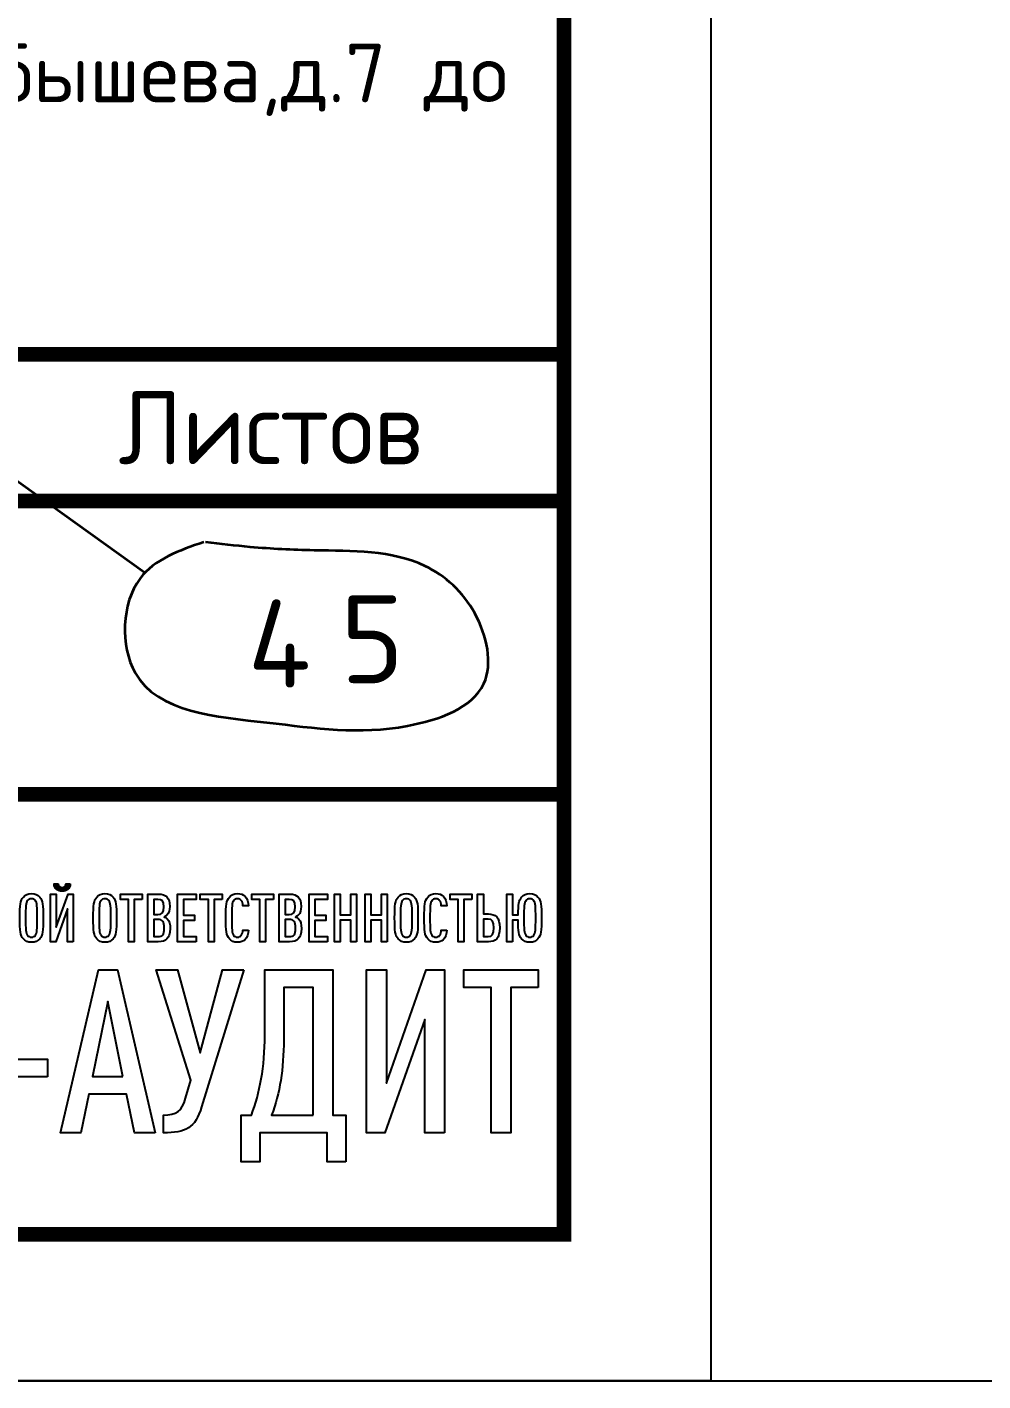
# Model space of a CAD drawing. Header units: metres. Extents: x -18 to 14983, y 1157 to 3877.
# Drawn here: x 13110.18 to 13142.75, y 2830.99 to 2877.15 of the extents above; entities that cross this region are included whole.
import ezdxf
from ezdxf.enums import TextEntityAlignment as Align

# ---------------------------------------------------------------- set-up
doc = ezdxf.new("R2010")
doc.units = ezdxf.units.M
doc.layers.add('Размерный', color=4, linetype='Continuous', lineweight=30)
doc.layers.add('Размеры на чертеже', color=250, linetype='Continuous', lineweight=25)
doc.styles.add('-ISOCPEUR-', font='isocpeur.ttf')
doc.styles.add('GOST', font='GOST_Common.ttf')

# ---------------------------------------------------------------- blocks, each defined once
blk = doc.blocks.new('Лого')
at = {"true_color": 0x2e365c}
h = blk.add_hatch(color=159, dxfattribs=at)
h.dxf.hatch_style = 1
edge = h.paths.add_edge_path()
edge.add_spline(control_points=[(6.497, 2.379), (6.499, 2.339), (6.524, 2.324), (6.558, 2.324), (6.558, 2.324), (6.592, 2.324), (6.617, 2.339), (6.62, 2.379)], knot_values=[0.57143, 0.57143, 0.57143, 0.57143, 0.714286, 0.714286, 0.714286, 0.714386, 1, 1, 1, 1], degree=3, periodic=0)
edge.add_spline(control_points=[(6.62, 2.379), (6.62, 2.379), (6.588, 2.379), (6.588, 2.379), (6.588, 2.379), (6.588, 2.379), (6.588, 2.379), (6.588, 2.379)], knot_values=[0.000001, 0.000001, 0.000001, 0.000001, 0.07143, 0.07143, 0.07143, 0.07153, 0.142859, 0.142859, 0.142859, 0.142859], degree=3, periodic=0)
edge.add_spline(control_points=[(6.588, 2.379), (6.586, 2.36), (6.575, 2.352), (6.558, 2.352), (6.558, 2.352), (6.558, 2.352), (6.558, 2.352), (6.558, 2.352)], knot_values=[0.142859, 0.142859, 0.142859, 0.142859, 0.214287, 0.214287, 0.214287, 0.214387, 0.285716, 0.285716, 0.285716, 0.285716], degree=3, periodic=0)
edge.add_spline(control_points=[(6.558, 2.352), (6.542, 2.352), (6.53, 2.36), (6.528, 2.379)], knot_values=[0.285716, 0.285716, 0.285716, 0.285716, 0.428571, 0.428571, 0.428571, 0.428571], degree=3, periodic=0)
edge.add_spline(control_points=[(6.528, 2.379), (6.528, 2.379), (6.497, 2.379), (6.497, 2.379), (6.497, 2.379), (6.497, 2.379), (6.497, 2.379), (6.497, 2.379)], knot_values=[0.428573, 0.428573, 0.428573, 0.428573, 0.500001, 0.500001, 0.500001, 0.500101, 0.57143, 0.57143, 0.57143, 0.57143], degree=3, periodic=0)
at = {"color": 159}
for points, knots in [([(6.62, 2.379), (6.62, 2.379), (6.588, 2.379), (6.588, 2.379), (6.588, 2.379), (6.586, 2.36), (6.575, 2.352), (6.558, 2.352), (6.558, 2.352), (6.542, 2.352), (6.53, 2.36), (6.528, 2.379), (6.528, 2.379), (6.528, 2.379), (6.497, 2.379), (6.497, 2.379), (6.497, 2.379), (6.499, 2.339), (6.524, 2.324), (6.558, 2.324), (6.558, 2.324), (6.592, 2.324), (6.617, 2.339), (6.62, 2.379)], [0, 0, 0, 0, 0.142857, 0.142857, 0.142857, 0.142857, 0.285714, 0.285714, 0.285714, 0.285714, 0.428571, 0.428571, 0.428571, 0.428571, 0.571429, 0.571429, 0.571429, 0.571429, 0.714286, 0.714286, 0.714286, 0.714286, 1, 1, 1, 1]), ([(6.414, 2.121), (6.414, 2.221), (6.411, 2.253), (6.388, 2.279), (6.388, 2.279), (6.373, 2.295), (6.354, 2.306), (6.326, 2.306), (6.326, 2.306), (6.297, 2.306), (6.278, 2.295), (6.264, 2.279), (6.264, 2.279), (6.24, 2.253), (6.237, 2.221), (6.237, 2.121), (6.237, 2.121), (6.237, 2.021), (6.24, 1.988), (6.264, 1.962), (6.264, 1.962), (6.278, 1.946), (6.297, 1.936), (6.326, 1.936), (6.326, 1.936), (6.354, 1.936), (6.373, 1.946), (6.388, 1.962), (6.388, 1.962), (6.411, 1.988), (6.414, 2.021), (6.414, 2.121)], [0, 0, 0, 0, 0.111111, 0.111111, 0.111111, 0.111111, 0.222222, 0.222222, 0.222222, 0.222222, 0.333333, 0.333333, 0.333333, 0.333333, 0.444444, 0.444444, 0.444444, 0.444444, 0.555556, 0.555556, 0.555556, 0.555556, 0.666667, 0.666667, 0.666667, 0.666667, 0.777778, 0.777778, 0.777778, 0.777778, 1, 1, 1, 1]), ([(6.37, 2.121), (6.37, 2.035), (6.368, 2.006), (6.355, 1.989), (6.355, 1.989), (6.349, 1.981), (6.34, 1.975), (6.326, 1.975), (6.326, 1.975), (6.311, 1.975), (6.302, 1.981), (6.296, 1.989), (6.296, 1.989), (6.283, 2.006), (6.281, 2.035), (6.281, 2.121), (6.281, 2.121), (6.281, 2.207), (6.283, 2.235), (6.296, 2.253), (6.296, 2.253), (6.302, 2.261), (6.311, 2.266), (6.326, 2.266), (6.326, 2.266), (6.34, 2.266), (6.349, 2.261), (6.355, 2.253), (6.355, 2.253), (6.368, 2.235), (6.37, 2.207), (6.37, 2.121)], [0, 0, 0, 0, 0.111111, 0.111111, 0.111111, 0.111111, 0.222222, 0.222222, 0.222222, 0.222222, 0.333333, 0.333333, 0.333333, 0.333333, 0.444444, 0.444444, 0.444444, 0.444444, 0.555556, 0.555556, 0.555556, 0.555556, 0.666667, 0.666667, 0.666667, 0.666667, 0.777778, 0.777778, 0.777778, 0.777778, 1, 1, 1, 1]), ([(6.643, 1.94), (6.643, 1.94), (6.643, 2.302), (6.643, 2.302), (6.643, 2.302), (6.643, 2.302), (6.603, 2.302), (6.603, 2.302), (6.603, 2.302), (6.603, 2.302), (6.514, 2.05), (6.514, 2.05), (6.514, 2.05), (6.514, 2.05), (6.514, 2.302), (6.514, 2.302), (6.514, 2.302), (6.514, 2.302), (6.47, 2.302), (6.47, 2.302), (6.47, 2.302), (6.47, 2.302), (6.47, 1.94), (6.47, 1.94), (6.47, 1.94), (6.47, 1.94), (6.511, 1.94), (6.511, 1.94), (6.511, 1.94), (6.511, 1.94), (6.599, 2.191), (6.599, 2.191), (6.599, 2.191), (6.599, 2.191), (6.599, 1.94), (6.599, 1.94), (6.599, 1.94), (6.599, 1.94), (6.643, 1.94), (6.643, 1.94)], [0, 0, 0, 0, 0.090909, 0.090909, 0.090909, 0.090909, 0.181818, 0.181818, 0.181818, 0.181818, 0.272727, 0.272727, 0.272727, 0.272727, 0.363636, 0.363636, 0.363636, 0.363636, 0.454545, 0.454545, 0.454545, 0.454545, 0.545455, 0.545455, 0.545455, 0.545455, 0.636364, 0.636364, 0.636364, 0.636364, 0.727273, 0.727273, 0.727273, 0.727273, 0.818182, 0.818182, 0.818182, 0.818182, 1, 1, 1, 1]), ([(6.971, 2.121), (6.971, 2.221), (6.968, 2.253), (6.945, 2.279), (6.945, 2.279), (6.931, 2.295), (6.911, 2.306), (6.883, 2.306), (6.883, 2.306), (6.854, 2.306), (6.835, 2.295), (6.821, 2.279), (6.821, 2.279), (6.798, 2.253), (6.794, 2.221), (6.794, 2.121), (6.794, 2.121), (6.794, 2.021), (6.798, 1.988), (6.821, 1.962), (6.821, 1.962), (6.835, 1.946), (6.854, 1.936), (6.883, 1.936), (6.883, 1.936), (6.911, 1.936), (6.931, 1.946), (6.945, 1.962), (6.945, 1.962), (6.968, 1.988), (6.971, 2.021), (6.971, 2.121)], [0, 0, 0, 0, 0.111111, 0.111111, 0.111111, 0.111111, 0.222222, 0.222222, 0.222222, 0.222222, 0.333333, 0.333333, 0.333333, 0.333333, 0.444444, 0.444444, 0.444444, 0.444444, 0.555556, 0.555556, 0.555556, 0.555556, 0.666667, 0.666667, 0.666667, 0.666667, 0.777778, 0.777778, 0.777778, 0.777778, 1, 1, 1, 1]), ([(6.928, 2.121), (6.928, 2.035), (6.925, 2.006), (6.912, 1.989), (6.912, 1.989), (6.906, 1.981), (6.897, 1.975), (6.883, 1.975), (6.883, 1.975), (6.869, 1.975), (6.859, 1.981), (6.853, 1.989), (6.853, 1.989), (6.84, 2.006), (6.838, 2.035), (6.838, 2.121), (6.838, 2.121), (6.838, 2.207), (6.84, 2.235), (6.853, 2.253), (6.853, 2.253), (6.859, 2.261), (6.869, 2.266), (6.883, 2.266), (6.883, 2.266), (6.897, 2.266), (6.906, 2.261), (6.912, 2.253), (6.912, 2.253), (6.925, 2.235), (6.928, 2.207), (6.928, 2.121)], [0, 0, 0, 0, 0.111111, 0.111111, 0.111111, 0.111111, 0.222222, 0.222222, 0.222222, 0.222222, 0.333333, 0.333333, 0.333333, 0.333333, 0.444444, 0.444444, 0.444444, 0.444444, 0.555556, 0.555556, 0.555556, 0.555556, 0.666667, 0.666667, 0.666667, 0.666667, 0.777778, 0.777778, 0.777778, 0.777778, 1, 1, 1, 1]), ([(7.166, 2.262), (7.166, 2.262), (7.166, 2.302), (7.166, 2.302), (7.166, 2.302), (7.166, 2.302), (7.001, 2.302), (7.001, 2.302), (7.001, 2.302), (7.001, 2.302), (7.001, 2.262), (7.001, 2.262), (7.001, 2.262), (7.001, 2.262), (7.062, 2.262), (7.062, 2.262), (7.062, 2.262), (7.062, 2.262), (7.062, 1.94), (7.062, 1.94), (7.062, 1.94), (7.062, 1.94), (7.105, 1.94), (7.105, 1.94), (7.105, 1.94), (7.105, 1.94), (7.105, 2.262), (7.105, 2.262), (7.105, 2.262), (7.105, 2.262), (7.166, 2.262), (7.166, 2.262)], [0, 0, 0, 0, 0.111111, 0.111111, 0.111111, 0.111111, 0.222222, 0.222222, 0.222222, 0.222222, 0.333333, 0.333333, 0.333333, 0.333333, 0.444444, 0.444444, 0.444444, 0.444444, 0.555556, 0.555556, 0.555556, 0.555556, 0.666667, 0.666667, 0.666667, 0.666667, 0.777778, 0.777778, 0.777778, 0.777778, 1, 1, 1, 1]), ([(7.377, 2.041), (7.377, 2.072), (7.374, 2.097), (7.355, 2.115), (7.355, 2.115), (7.349, 2.121), (7.341, 2.126), (7.332, 2.128), (7.332, 2.128), (7.339, 2.131), (7.347, 2.136), (7.353, 2.142), (7.353, 2.142), (7.37, 2.159), (7.374, 2.181), (7.374, 2.207), (7.374, 2.207), (7.374, 2.246), (7.368, 2.263), (7.353, 2.28), (7.353, 2.28), (7.338, 2.295), (7.319, 2.302), (7.287, 2.302), (7.287, 2.302), (7.287, 2.302), (7.209, 2.302), (7.209, 2.302), (7.209, 2.302), (7.209, 2.302), (7.209, 1.94), (7.209, 1.94), (7.209, 1.94), (7.209, 1.94), (7.287, 1.94), (7.287, 1.94), (7.287, 1.94), (7.319, 1.94), (7.338, 1.946), (7.353, 1.962), (7.353, 1.962), (7.369, 1.978), (7.377, 1.998), (7.377, 2.041)], [0, 0, 0, 0, 0.083333, 0.083333, 0.083333, 0.083333, 0.166667, 0.166667, 0.166667, 0.166667, 0.25, 0.25, 0.25, 0.25, 0.333333, 0.333333, 0.333333, 0.333333, 0.416667, 0.416667, 0.416667, 0.416667, 0.5, 0.5, 0.5, 0.5, 0.583333, 0.583333, 0.583333, 0.583333, 0.666667, 0.666667, 0.666667, 0.666667, 0.75, 0.75, 0.75, 0.75, 0.833333, 0.833333, 0.833333, 0.833333, 1, 1, 1, 1]), ([(7.33, 2.205), (7.33, 2.163), (7.316, 2.147), (7.285, 2.147), (7.285, 2.147), (7.285, 2.147), (7.253, 2.147), (7.253, 2.147), (7.253, 2.147), (7.253, 2.147), (7.253, 2.262), (7.253, 2.262), (7.253, 2.262), (7.253, 2.262), (7.285, 2.262), (7.285, 2.262), (7.285, 2.262), (7.316, 2.262), (7.33, 2.248), (7.33, 2.205)], [0, 0, 0, 0, 0.166667, 0.166667, 0.166667, 0.166667, 0.333333, 0.333333, 0.333333, 0.333333, 0.5, 0.5, 0.5, 0.5, 0.666667, 0.666667, 0.666667, 0.666667, 1, 1, 1, 1]), ([(7.574, 1.94), (7.574, 1.94), (7.574, 1.979), (7.574, 1.979), (7.574, 1.979), (7.574, 1.979), (7.478, 1.979), (7.478, 1.979), (7.478, 1.979), (7.478, 1.979), (7.478, 2.102), (7.478, 2.102), (7.478, 2.102), (7.478, 2.102), (7.561, 2.102), (7.561, 2.102), (7.561, 2.102), (7.561, 2.102), (7.561, 2.141), (7.561, 2.141), (7.561, 2.141), (7.561, 2.141), (7.478, 2.141), (7.478, 2.141), (7.478, 2.141), (7.478, 2.141), (7.478, 2.262), (7.478, 2.262), (7.478, 2.262), (7.478, 2.262), (7.574, 2.262), (7.574, 2.262), (7.574, 2.262), (7.574, 2.262), (7.574, 2.302), (7.574, 2.302), (7.574, 2.302), (7.574, 2.302), (7.434, 2.302), (7.434, 2.302), (7.434, 2.302), (7.434, 2.302), (7.434, 1.94), (7.434, 1.94), (7.434, 1.94), (7.434, 1.94), (7.574, 1.94), (7.574, 1.94)], [0, 0, 0, 0, 0.076923, 0.076923, 0.076923, 0.076923, 0.153846, 0.153846, 0.153846, 0.153846, 0.230769, 0.230769, 0.230769, 0.230769, 0.307692, 0.307692, 0.307692, 0.307692, 0.384615, 0.384615, 0.384615, 0.384615, 0.461538, 0.461538, 0.461538, 0.461538, 0.538462, 0.538462, 0.538462, 0.538462, 0.615385, 0.615385, 0.615385, 0.615385, 0.692308, 0.692308, 0.692308, 0.692308, 0.769231, 0.769231, 0.769231, 0.769231, 0.846154, 0.846154, 0.846154, 0.846154, 1, 1, 1, 1]), ([(7.771, 2.262), (7.771, 2.262), (7.771, 2.302), (7.771, 2.302), (7.771, 2.302), (7.771, 2.302), (7.606, 2.302), (7.606, 2.302), (7.606, 2.302), (7.606, 2.302), (7.606, 2.262), (7.606, 2.262), (7.606, 2.262), (7.606, 2.262), (7.667, 2.262), (7.667, 2.262), (7.667, 2.262), (7.667, 2.262), (7.667, 1.94), (7.667, 1.94), (7.667, 1.94), (7.667, 1.94), (7.71, 1.94), (7.71, 1.94), (7.71, 1.94), (7.71, 1.94), (7.71, 2.262), (7.71, 2.262), (7.71, 2.262), (7.71, 2.262), (7.771, 2.262), (7.771, 2.262)], [0, 0, 0, 0, 0.111111, 0.111111, 0.111111, 0.111111, 0.222222, 0.222222, 0.222222, 0.222222, 0.333333, 0.333333, 0.333333, 0.333333, 0.444444, 0.444444, 0.444444, 0.444444, 0.555556, 0.555556, 0.555556, 0.555556, 0.666667, 0.666667, 0.666667, 0.666667, 0.777778, 0.777778, 0.777778, 0.777778, 1, 1, 1, 1]), ([(7.972, 2.029), (7.972, 2.029), (7.929, 2.029), (7.929, 2.029), (7.929, 2.029), (7.928, 2.014), (7.925, 1.998), (7.917, 1.988), (7.917, 1.988), (7.911, 1.981), (7.902, 1.975), (7.889, 1.975), (7.889, 1.975), (7.874, 1.975), (7.865, 1.981), (7.859, 1.989), (7.859, 1.989), (7.846, 2.006), (7.844, 2.035), (7.844, 2.121), (7.844, 2.121), (7.844, 2.207), (7.846, 2.235), (7.859, 2.253), (7.859, 2.253), (7.865, 2.261), (7.874, 2.266), (7.889, 2.266), (7.889, 2.266), (7.902, 2.266), (7.911, 2.261), (7.917, 2.254), (7.917, 2.254), (7.926, 2.243), (7.928, 2.228), (7.929, 2.213), (7.929, 2.213), (7.929, 2.213), (7.972, 2.213), (7.972, 2.213), (7.972, 2.213), (7.971, 2.242), (7.963, 2.268), (7.946, 2.284), (7.946, 2.284), (7.932, 2.298), (7.914, 2.306), (7.889, 2.306), (7.889, 2.306), (7.86, 2.306), (7.84, 2.295), (7.827, 2.279), (7.827, 2.279), (7.803, 2.252), (7.8, 2.221), (7.8, 2.121), (7.8, 2.121), (7.8, 2.021), (7.803, 1.99), (7.827, 1.962), (7.827, 1.962), (7.84, 1.946), (7.86, 1.936), (7.889, 1.936), (7.889, 1.936), (7.912, 1.936), (7.93, 1.943), (7.944, 1.956), (7.944, 1.956), (7.962, 1.972), (7.971, 1.999), (7.972, 2.029)], [0, 0, 0, 0, 0.052632, 0.052632, 0.052632, 0.052632, 0.105263, 0.105263, 0.105263, 0.105263, 0.157895, 0.157895, 0.157895, 0.157895, 0.210526, 0.210526, 0.210526, 0.210526, 0.263158, 0.263158, 0.263158, 0.263158, 0.315789, 0.315789, 0.315789, 0.315789, 0.368421, 0.368421, 0.368421, 0.368421, 0.421053, 0.421053, 0.421053, 0.421053, 0.473684, 0.473684, 0.473684, 0.473684, 0.526316, 0.526316, 0.526316, 0.526316, 0.578947, 0.578947, 0.578947, 0.578947, 0.631579, 0.631579, 0.631579, 0.631579, 0.684211, 0.684211, 0.684211, 0.684211, 0.736842, 0.736842, 0.736842, 0.736842, 0.789474, 0.789474, 0.789474, 0.789474, 0.842105, 0.842105, 0.842105, 0.842105, 0.894737, 0.894737, 0.894737, 0.894737, 1, 1, 1, 1]), ([(8.162, 2.262), (8.162, 2.262), (8.162, 2.302), (8.162, 2.302), (8.162, 2.302), (8.162, 2.302), (7.997, 2.302), (7.997, 2.302), (7.997, 2.302), (7.997, 2.302), (7.997, 2.262), (7.997, 2.262), (7.997, 2.262), (7.997, 2.262), (8.058, 2.262), (8.058, 2.262), (8.058, 2.262), (8.058, 2.262), (8.058, 1.94), (8.058, 1.94), (8.058, 1.94), (8.058, 1.94), (8.101, 1.94), (8.101, 1.94), (8.101, 1.94), (8.101, 1.94), (8.101, 2.262), (8.101, 2.262), (8.101, 2.262), (8.101, 2.262), (8.162, 2.262), (8.162, 2.262)], [0, 0, 0, 0, 0.111111, 0.111111, 0.111111, 0.111111, 0.222222, 0.222222, 0.222222, 0.222222, 0.333333, 0.333333, 0.333333, 0.333333, 0.444444, 0.444444, 0.444444, 0.444444, 0.555556, 0.555556, 0.555556, 0.555556, 0.666667, 0.666667, 0.666667, 0.666667, 0.777778, 0.777778, 0.777778, 0.777778, 1, 1, 1, 1]), ([(8.373, 2.041), (8.373, 2.072), (8.37, 2.097), (8.351, 2.115), (8.351, 2.115), (8.345, 2.121), (8.337, 2.126), (8.328, 2.128), (8.328, 2.128), (8.336, 2.131), (8.343, 2.136), (8.349, 2.142), (8.349, 2.142), (8.367, 2.159), (8.37, 2.181), (8.37, 2.207), (8.37, 2.207), (8.37, 2.246), (8.364, 2.263), (8.349, 2.28), (8.349, 2.28), (8.334, 2.295), (8.315, 2.302), (8.283, 2.302), (8.283, 2.302), (8.283, 2.302), (8.205, 2.302), (8.205, 2.302), (8.205, 2.302), (8.205, 2.302), (8.205, 1.94), (8.205, 1.94), (8.205, 1.94), (8.205, 1.94), (8.283, 1.94), (8.283, 1.94), (8.283, 1.94), (8.315, 1.94), (8.335, 1.946), (8.349, 1.962), (8.349, 1.962), (8.365, 1.978), (8.373, 1.998), (8.373, 2.041)], [0, 0, 0, 0, 0.083333, 0.083333, 0.083333, 0.083333, 0.166667, 0.166667, 0.166667, 0.166667, 0.25, 0.25, 0.25, 0.25, 0.333333, 0.333333, 0.333333, 0.333333, 0.416667, 0.416667, 0.416667, 0.416667, 0.5, 0.5, 0.5, 0.5, 0.583333, 0.583333, 0.583333, 0.583333, 0.666667, 0.666667, 0.666667, 0.666667, 0.75, 0.75, 0.75, 0.75, 0.833333, 0.833333, 0.833333, 0.833333, 1, 1, 1, 1]), ([(8.326, 2.205), (8.326, 2.163), (8.312, 2.147), (8.281, 2.147), (8.281, 2.147), (8.281, 2.147), (8.249, 2.147), (8.249, 2.147), (8.249, 2.147), (8.249, 2.147), (8.249, 2.262), (8.249, 2.262), (8.249, 2.262), (8.249, 2.262), (8.281, 2.262), (8.281, 2.262), (8.281, 2.262), (8.312, 2.262), (8.326, 2.248), (8.326, 2.205)], [0, 0, 0, 0, 0.166667, 0.166667, 0.166667, 0.166667, 0.333333, 0.333333, 0.333333, 0.333333, 0.5, 0.5, 0.5, 0.5, 0.666667, 0.666667, 0.666667, 0.666667, 1, 1, 1, 1]), ([(8.57, 1.94), (8.57, 1.94), (8.57, 1.979), (8.57, 1.979), (8.57, 1.979), (8.57, 1.979), (8.474, 1.979), (8.474, 1.979), (8.474, 1.979), (8.474, 1.979), (8.474, 2.102), (8.474, 2.102), (8.474, 2.102), (8.474, 2.102), (8.557, 2.102), (8.557, 2.102), (8.557, 2.102), (8.557, 2.102), (8.557, 2.141), (8.557, 2.141), (8.557, 2.141), (8.557, 2.141), (8.474, 2.141), (8.474, 2.141), (8.474, 2.141), (8.474, 2.141), (8.474, 2.262), (8.474, 2.262), (8.474, 2.262), (8.474, 2.262), (8.57, 2.262), (8.57, 2.262), (8.57, 2.262), (8.57, 2.262), (8.57, 2.302), (8.57, 2.302), (8.57, 2.302), (8.57, 2.302), (8.431, 2.302), (8.431, 2.302), (8.431, 2.302), (8.431, 2.302), (8.431, 1.94), (8.431, 1.94), (8.431, 1.94), (8.431, 1.94), (8.57, 1.94), (8.57, 1.94)], [0, 0, 0, 0, 0.076923, 0.076923, 0.076923, 0.076923, 0.153846, 0.153846, 0.153846, 0.153846, 0.230769, 0.230769, 0.230769, 0.230769, 0.307692, 0.307692, 0.307692, 0.307692, 0.384615, 0.384615, 0.384615, 0.384615, 0.461538, 0.461538, 0.461538, 0.461538, 0.538462, 0.538462, 0.538462, 0.538462, 0.615385, 0.615385, 0.615385, 0.615385, 0.692308, 0.692308, 0.692308, 0.692308, 0.769231, 0.769231, 0.769231, 0.769231, 0.846154, 0.846154, 0.846154, 0.846154, 1, 1, 1, 1]), ([(8.791, 1.94), (8.791, 1.94), (8.791, 2.302), (8.791, 2.302), (8.791, 2.302), (8.791, 2.302), (8.747, 2.302), (8.747, 2.302), (8.747, 2.302), (8.747, 2.302), (8.747, 2.144), (8.747, 2.144), (8.747, 2.144), (8.747, 2.144), (8.667, 2.144), (8.667, 2.144), (8.667, 2.144), (8.667, 2.144), (8.667, 2.302), (8.667, 2.302), (8.667, 2.302), (8.667, 2.302), (8.624, 2.302), (8.624, 2.302), (8.624, 2.302), (8.624, 2.302), (8.624, 1.94), (8.624, 1.94), (8.624, 1.94), (8.624, 1.94), (8.667, 1.94), (8.667, 1.94), (8.667, 1.94), (8.667, 1.94), (8.667, 2.104), (8.667, 2.104), (8.667, 2.104), (8.667, 2.104), (8.747, 2.104), (8.747, 2.104), (8.747, 2.104), (8.747, 2.104), (8.747, 1.94), (8.747, 1.94), (8.747, 1.94), (8.747, 1.94), (8.791, 1.94), (8.791, 1.94)], [0, 0, 0, 0, 0.076923, 0.076923, 0.076923, 0.076923, 0.153846, 0.153846, 0.153846, 0.153846, 0.230769, 0.230769, 0.230769, 0.230769, 0.307692, 0.307692, 0.307692, 0.307692, 0.384615, 0.384615, 0.384615, 0.384615, 0.461538, 0.461538, 0.461538, 0.461538, 0.538462, 0.538462, 0.538462, 0.538462, 0.615385, 0.615385, 0.615385, 0.615385, 0.692308, 0.692308, 0.692308, 0.692308, 0.769231, 0.769231, 0.769231, 0.769231, 0.846154, 0.846154, 0.846154, 0.846154, 1, 1, 1, 1]), ([(9.024, 1.94), (9.024, 1.94), (9.024, 2.302), (9.024, 2.302), (9.024, 2.302), (9.024, 2.302), (8.98, 2.302), (8.98, 2.302), (8.98, 2.302), (8.98, 2.302), (8.98, 2.144), (8.98, 2.144), (8.98, 2.144), (8.98, 2.144), (8.9, 2.144), (8.9, 2.144), (8.9, 2.144), (8.9, 2.144), (8.9, 2.302), (8.9, 2.302), (8.9, 2.302), (8.9, 2.302), (8.856, 2.302), (8.856, 2.302), (8.856, 2.302), (8.856, 2.302), (8.856, 1.94), (8.856, 1.94), (8.856, 1.94), (8.856, 1.94), (8.9, 1.94), (8.9, 1.94), (8.9, 1.94), (8.9, 1.94), (8.9, 2.104), (8.9, 2.104), (8.9, 2.104), (8.9, 2.104), (8.98, 2.104), (8.98, 2.104), (8.98, 2.104), (8.98, 2.104), (8.98, 1.94), (8.98, 1.94), (8.98, 1.94), (8.98, 1.94), (9.024, 1.94), (9.024, 1.94)], [0, 0, 0, 0, 0.076923, 0.076923, 0.076923, 0.076923, 0.153846, 0.153846, 0.153846, 0.153846, 0.230769, 0.230769, 0.230769, 0.230769, 0.307692, 0.307692, 0.307692, 0.307692, 0.384615, 0.384615, 0.384615, 0.384615, 0.461538, 0.461538, 0.461538, 0.461538, 0.538462, 0.538462, 0.538462, 0.538462, 0.615385, 0.615385, 0.615385, 0.615385, 0.692308, 0.692308, 0.692308, 0.692308, 0.769231, 0.769231, 0.769231, 0.769231, 0.846154, 0.846154, 0.846154, 0.846154, 1, 1, 1, 1]), ([(9.257, 2.121), (9.257, 2.221), (9.254, 2.253), (9.23, 2.279), (9.23, 2.279), (9.216, 2.295), (9.197, 2.306), (9.169, 2.306), (9.169, 2.306), (9.14, 2.306), (9.121, 2.295), (9.107, 2.279), (9.107, 2.279), (9.083, 2.253), (9.08, 2.221), (9.08, 2.121), (9.08, 2.121), (9.08, 2.021), (9.083, 1.988), (9.107, 1.962), (9.107, 1.962), (9.121, 1.946), (9.14, 1.936), (9.169, 1.936), (9.169, 1.936), (9.197, 1.936), (9.216, 1.946), (9.23, 1.962), (9.23, 1.962), (9.254, 1.988), (9.257, 2.021), (9.257, 2.121)], [0, 0, 0, 0, 0.111111, 0.111111, 0.111111, 0.111111, 0.222222, 0.222222, 0.222222, 0.222222, 0.333333, 0.333333, 0.333333, 0.333333, 0.444444, 0.444444, 0.444444, 0.444444, 0.555556, 0.555556, 0.555556, 0.555556, 0.666667, 0.666667, 0.666667, 0.666667, 0.777778, 0.777778, 0.777778, 0.777778, 1, 1, 1, 1]), ([(9.213, 2.121), (9.213, 2.035), (9.211, 2.006), (9.198, 1.989), (9.198, 1.989), (9.192, 1.981), (9.183, 1.975), (9.169, 1.975), (9.169, 1.975), (9.154, 1.975), (9.145, 1.981), (9.139, 1.989), (9.139, 1.989), (9.126, 2.006), (9.124, 2.035), (9.124, 2.121), (9.124, 2.121), (9.124, 2.207), (9.126, 2.235), (9.139, 2.253), (9.139, 2.253), (9.145, 2.261), (9.154, 2.266), (9.169, 2.266), (9.169, 2.266), (9.183, 2.266), (9.192, 2.261), (9.198, 2.253), (9.198, 2.253), (9.211, 2.235), (9.213, 2.207), (9.213, 2.121)], [0, 0, 0, 0, 0.111111, 0.111111, 0.111111, 0.111111, 0.222222, 0.222222, 0.222222, 0.222222, 0.333333, 0.333333, 0.333333, 0.333333, 0.444444, 0.444444, 0.444444, 0.444444, 0.555556, 0.555556, 0.555556, 0.555556, 0.666667, 0.666667, 0.666667, 0.666667, 0.777778, 0.777778, 0.777778, 0.777778, 1, 1, 1, 1]), ([(9.476, 2.029), (9.476, 2.029), (9.433, 2.029), (9.433, 2.029), (9.433, 2.029), (9.433, 2.014), (9.43, 1.998), (9.421, 1.988), (9.421, 1.988), (9.416, 1.981), (9.407, 1.975), (9.393, 1.975), (9.393, 1.975), (9.379, 1.975), (9.369, 1.981), (9.363, 1.989), (9.363, 1.989), (9.35, 2.006), (9.348, 2.035), (9.348, 2.121), (9.348, 2.121), (9.348, 2.207), (9.35, 2.235), (9.363, 2.253), (9.363, 2.253), (9.369, 2.261), (9.379, 2.266), (9.393, 2.266), (9.393, 2.266), (9.407, 2.266), (9.416, 2.261), (9.421, 2.254), (9.421, 2.254), (9.43, 2.243), (9.433, 2.228), (9.433, 2.213), (9.433, 2.213), (9.433, 2.213), (9.476, 2.213), (9.476, 2.213), (9.476, 2.213), (9.476, 2.242), (9.467, 2.268), (9.45, 2.284), (9.45, 2.284), (9.436, 2.298), (9.418, 2.306), (9.393, 2.306), (9.393, 2.306), (9.365, 2.306), (9.345, 2.295), (9.331, 2.279), (9.331, 2.279), (9.307, 2.252), (9.305, 2.221), (9.305, 2.121), (9.305, 2.121), (9.305, 2.021), (9.307, 1.99), (9.331, 1.962), (9.331, 1.962), (9.345, 1.946), (9.365, 1.936), (9.393, 1.936), (9.393, 1.936), (9.417, 1.936), (9.435, 1.943), (9.449, 1.956), (9.449, 1.956), (9.467, 1.972), (9.476, 1.999), (9.476, 2.029)], [0, 0, 0, 0, 0.052632, 0.052632, 0.052632, 0.052632, 0.105263, 0.105263, 0.105263, 0.105263, 0.157895, 0.157895, 0.157895, 0.157895, 0.210526, 0.210526, 0.210526, 0.210526, 0.263158, 0.263158, 0.263158, 0.263158, 0.315789, 0.315789, 0.315789, 0.315789, 0.368421, 0.368421, 0.368421, 0.368421, 0.421053, 0.421053, 0.421053, 0.421053, 0.473684, 0.473684, 0.473684, 0.473684, 0.526316, 0.526316, 0.526316, 0.526316, 0.578947, 0.578947, 0.578947, 0.578947, 0.631579, 0.631579, 0.631579, 0.631579, 0.684211, 0.684211, 0.684211, 0.684211, 0.736842, 0.736842, 0.736842, 0.736842, 0.789474, 0.789474, 0.789474, 0.789474, 0.842105, 0.842105, 0.842105, 0.842105, 0.894737, 0.894737, 0.894737, 0.894737, 1, 1, 1, 1]), ([(9.666, 2.262), (9.666, 2.262), (9.666, 2.302), (9.666, 2.302), (9.666, 2.302), (9.666, 2.302), (9.501, 2.302), (9.501, 2.302), (9.501, 2.302), (9.501, 2.302), (9.501, 2.262), (9.501, 2.262), (9.501, 2.262), (9.501, 2.262), (9.562, 2.262), (9.562, 2.262), (9.562, 2.262), (9.562, 2.262), (9.562, 1.94), (9.562, 1.94), (9.562, 1.94), (9.562, 1.94), (9.606, 1.94), (9.606, 1.94), (9.606, 1.94), (9.606, 1.94), (9.606, 2.262), (9.606, 2.262), (9.606, 2.262), (9.606, 2.262), (9.666, 2.262), (9.666, 2.262)], [0, 0, 0, 0, 0.111111, 0.111111, 0.111111, 0.111111, 0.222222, 0.222222, 0.222222, 0.222222, 0.333333, 0.333333, 0.333333, 0.333333, 0.444444, 0.444444, 0.444444, 0.444444, 0.555556, 0.555556, 0.555556, 0.555556, 0.666667, 0.666667, 0.666667, 0.666667, 0.777778, 0.777778, 0.777778, 0.777778, 1, 1, 1, 1]), ([(9.877, 2.046), (9.877, 2.125), (9.846, 2.151), (9.791, 2.151), (9.791, 2.151), (9.791, 2.151), (9.753, 2.151), (9.753, 2.151), (9.753, 2.151), (9.753, 2.151), (9.753, 2.302), (9.753, 2.302), (9.753, 2.302), (9.753, 2.302), (9.709, 2.302), (9.709, 2.302), (9.709, 2.302), (9.709, 2.302), (9.709, 1.94), (9.709, 1.94), (9.709, 1.94), (9.709, 1.94), (9.791, 1.94), (9.791, 1.94), (9.791, 1.94), (9.845, 1.94), (9.877, 1.966), (9.877, 2.046)], [0, 0, 0, 0, 0.125, 0.125, 0.125, 0.125, 0.25, 0.25, 0.25, 0.25, 0.375, 0.375, 0.375, 0.375, 0.5, 0.5, 0.5, 0.5, 0.625, 0.625, 0.625, 0.625, 0.75, 0.75, 0.75, 0.75, 1, 1, 1, 1]), ([(9.974, 1.94), (9.974, 1.94), (9.974, 2.104), (9.974, 2.104), (9.974, 2.104), (9.974, 2.104), (10.017, 2.104), (10.017, 2.104), (10.017, 2.104), (10.017, 2.017), (10.021, 1.988), (10.043, 1.962), (10.043, 1.962), (10.057, 1.946), (10.077, 1.936), (10.105, 1.936), (10.105, 1.936), (10.134, 1.936), (10.153, 1.946), (10.167, 1.962), (10.167, 1.962), (10.19, 1.989), (10.194, 2.021), (10.194, 2.121), (10.194, 2.121), (10.194, 2.221), (10.191, 2.251), (10.167, 2.279), (10.167, 2.279), (10.153, 2.295), (10.134, 2.306), (10.105, 2.306), (10.105, 2.306), (10.077, 2.306), (10.057, 2.295), (10.043, 2.279), (10.043, 2.279), (10.022, 2.254), (10.017, 2.225), (10.017, 2.144), (10.017, 2.144), (10.017, 2.144), (9.974, 2.144), (9.974, 2.144), (9.974, 2.144), (9.974, 2.144), (9.974, 2.302), (9.974, 2.302), (9.974, 2.302), (9.974, 2.302), (9.93, 2.302), (9.93, 2.302), (9.93, 2.302), (9.93, 2.302), (9.93, 1.94), (9.93, 1.94), (9.93, 1.94), (9.93, 1.94), (9.974, 1.94), (9.974, 1.94)], [0, 0, 0, 0, 0.0625, 0.0625, 0.0625, 0.0625, 0.125, 0.125, 0.125, 0.125, 0.1875, 0.1875, 0.1875, 0.1875, 0.25, 0.25, 0.25, 0.25, 0.3125, 0.3125, 0.3125, 0.3125, 0.375, 0.375, 0.375, 0.375, 0.4375, 0.4375, 0.4375, 0.4375, 0.5, 0.5, 0.5, 0.5, 0.5625, 0.5625, 0.5625, 0.5625, 0.625, 0.625, 0.625, 0.625, 0.6875, 0.6875, 0.6875, 0.6875, 0.75, 0.75, 0.75, 0.75, 0.8125, 0.8125, 0.8125, 0.8125, 0.875, 0.875, 0.875, 0.875, 1, 1, 1, 1]), ([(10.15, 2.121), (10.15, 2.035), (10.148, 2.006), (10.135, 1.989), (10.135, 1.989), (10.128, 1.981), (10.119, 1.975), (10.105, 1.975), (10.105, 1.975), (10.091, 1.975), (10.082, 1.981), (10.076, 1.989), (10.076, 1.989), (10.062, 2.006), (10.06, 2.035), (10.06, 2.121), (10.06, 2.121), (10.06, 2.207), (10.062, 2.235), (10.076, 2.253), (10.076, 2.253), (10.082, 2.261), (10.091, 2.266), (10.105, 2.266), (10.105, 2.266), (10.119, 2.266), (10.128, 2.261), (10.135, 2.253), (10.135, 2.253), (10.148, 2.235), (10.15, 2.207), (10.15, 2.121)], [0, 0, 0, 0, 0.111111, 0.111111, 0.111111, 0.111111, 0.222222, 0.222222, 0.222222, 0.222222, 0.333333, 0.333333, 0.333333, 0.333333, 0.444444, 0.444444, 0.444444, 0.444444, 0.555556, 0.555556, 0.555556, 0.555556, 0.666667, 0.666667, 0.666667, 0.666667, 0.777778, 0.777778, 0.777778, 0.777778, 1, 1, 1, 1]), ([(7.333, 2.044), (7.333, 1.994), (7.317, 1.979), (7.284, 1.979), (7.284, 1.979), (7.284, 1.979), (7.253, 1.979), (7.253, 1.979), (7.253, 1.979), (7.253, 1.979), (7.253, 2.109), (7.253, 2.109), (7.253, 2.109), (7.253, 2.109), (7.284, 2.109), (7.284, 2.109), (7.284, 2.109), (7.317, 2.109), (7.333, 2.091), (7.333, 2.044)], [0, 0, 0, 0, 0.166667, 0.166667, 0.166667, 0.166667, 0.333333, 0.333333, 0.333333, 0.333333, 0.5, 0.5, 0.5, 0.5, 0.666667, 0.666667, 0.666667, 0.666667, 1, 1, 1, 1]), ([(8.329, 2.044), (8.329, 1.994), (8.313, 1.979), (8.28, 1.979), (8.28, 1.979), (8.28, 1.979), (8.249, 1.979), (8.249, 1.979), (8.249, 1.979), (8.249, 1.979), (8.249, 2.109), (8.249, 2.109), (8.249, 2.109), (8.249, 2.109), (8.28, 2.109), (8.28, 2.109), (8.28, 2.109), (8.313, 2.109), (8.329, 2.091), (8.329, 2.044)], [0, 0, 0, 0, 0.166667, 0.166667, 0.166667, 0.166667, 0.333333, 0.333333, 0.333333, 0.333333, 0.5, 0.5, 0.5, 0.5, 0.666667, 0.666667, 0.666667, 0.666667, 1, 1, 1, 1]), ([(9.833, 2.046), (9.833, 1.997), (9.819, 1.979), (9.79, 1.979), (9.79, 1.979), (9.79, 1.979), (9.753, 1.979), (9.753, 1.979), (9.753, 1.979), (9.753, 1.979), (9.753, 2.112), (9.753, 2.112), (9.753, 2.112), (9.753, 2.112), (9.79, 2.112), (9.79, 2.112), (9.79, 2.112), (9.819, 2.112), (9.833, 2.094), (9.833, 2.046)], [0, 0, 0, 0, 0.166667, 0.166667, 0.166667, 0.166667, 0.333333, 0.333333, 0.333333, 0.333333, 0.5, 0.5, 0.5, 0.5, 0.666667, 0.666667, 0.666667, 0.666667, 1, 1, 1, 1]), ([(7.264, 0.491), (7.264, 0.491), (6.977, 1.727), (6.977, 1.727), (6.977, 1.727), (6.977, 1.727), (6.833, 1.727), (6.833, 1.727), (6.833, 1.727), (6.833, 1.727), (6.545, 0.491), (6.545, 0.491), (6.545, 0.491), (6.545, 0.491), (6.701, 0.491), (6.701, 0.491), (6.701, 0.491), (6.701, 0.491), (6.76, 0.783), (6.76, 0.783), (6.76, 0.783), (6.76, 0.783), (7.047, 0.783), (7.047, 0.783), (7.047, 0.783), (7.047, 0.783), (7.106, 0.491), (7.106, 0.491), (7.106, 0.491), (7.106, 0.491), (7.264, 0.491), (7.264, 0.491)], [0, 0, 0, 0, 0.111111, 0.111111, 0.111111, 0.111111, 0.222222, 0.222222, 0.222222, 0.222222, 0.333333, 0.333333, 0.333333, 0.333333, 0.444444, 0.444444, 0.444444, 0.444444, 0.555556, 0.555556, 0.555556, 0.555556, 0.666667, 0.666667, 0.666667, 0.666667, 0.777778, 0.777778, 0.777778, 0.777778, 1, 1, 1, 1]), ([(7.937, 1.727), (7.937, 1.727), (7.774, 1.727), (7.774, 1.727), (7.774, 1.727), (7.774, 1.727), (7.605, 1.097), (7.605, 1.097), (7.605, 1.097), (7.605, 1.097), (7.434, 1.727), (7.434, 1.727), (7.434, 1.727), (7.434, 1.727), (7.271, 1.727), (7.271, 1.727), (7.271, 1.727), (7.271, 1.727), (7.534, 0.891), (7.534, 0.891), (7.534, 0.891), (7.534, 0.891), (7.494, 0.754), (7.494, 0.754), (7.494, 0.754), (7.465, 0.651), (7.427, 0.625), (7.326, 0.625), (7.326, 0.625), (7.326, 0.625), (7.326, 0.491), (7.326, 0.491), (7.326, 0.491), (7.496, 0.491), (7.566, 0.524), (7.616, 0.688), (7.616, 0.688), (7.616, 0.688), (7.937, 1.727), (7.937, 1.727)], [0, 0, 0, 0, 0.090909, 0.090909, 0.090909, 0.090909, 0.181818, 0.181818, 0.181818, 0.181818, 0.272727, 0.272727, 0.272727, 0.272727, 0.363636, 0.363636, 0.363636, 0.363636, 0.454545, 0.454545, 0.454545, 0.454545, 0.545455, 0.545455, 0.545455, 0.545455, 0.636364, 0.636364, 0.636364, 0.636364, 0.727273, 0.727273, 0.727273, 0.727273, 0.818182, 0.818182, 0.818182, 0.818182, 1, 1, 1, 1]), ([(8.709, 0.271), (8.709, 0.271), (8.709, 0.625), (8.709, 0.625), (8.709, 0.625), (8.709, 0.625), (8.612, 0.625), (8.612, 0.625), (8.612, 0.625), (8.612, 0.625), (8.612, 1.727), (8.612, 1.727), (8.612, 1.727), (8.612, 1.727), (8.095, 1.727), (8.095, 1.727), (8.095, 1.727), (8.095, 1.727), (8.095, 1.231), (8.095, 1.231), (8.095, 1.231), (8.095, 0.988), (8.057, 0.792), (7.994, 0.625), (7.994, 0.625), (7.994, 0.625), (7.916, 0.625), (7.916, 0.625), (7.916, 0.625), (7.916, 0.625), (7.916, 0.271), (7.916, 0.271), (7.916, 0.271), (7.916, 0.271), (8.058, 0.271), (8.058, 0.271), (8.058, 0.271), (8.058, 0.271), (8.058, 0.491), (8.058, 0.491), (8.058, 0.491), (8.058, 0.491), (8.567, 0.491), (8.567, 0.491), (8.567, 0.491), (8.567, 0.491), (8.567, 0.271), (8.567, 0.271), (8.567, 0.271), (8.567, 0.271), (8.709, 0.271), (8.709, 0.271)], [0, 0, 0, 0, 0.071429, 0.071429, 0.071429, 0.071429, 0.142857, 0.142857, 0.142857, 0.142857, 0.214286, 0.214286, 0.214286, 0.214286, 0.285714, 0.285714, 0.285714, 0.285714, 0.357143, 0.357143, 0.357143, 0.357143, 0.428571, 0.428571, 0.428571, 0.428571, 0.5, 0.5, 0.5, 0.5, 0.571429, 0.571429, 0.571429, 0.571429, 0.642857, 0.642857, 0.642857, 0.642857, 0.714286, 0.714286, 0.714286, 0.714286, 0.785714, 0.785714, 0.785714, 0.785714, 0.857143, 0.857143, 0.857143, 0.857143, 1, 1, 1, 1]), ([(9.457, 0.491), (9.457, 0.491), (9.457, 1.727), (9.457, 1.727), (9.457, 1.727), (9.457, 1.727), (9.32, 1.727), (9.32, 1.727), (9.32, 1.727), (9.32, 1.727), (9.017, 0.868), (9.017, 0.868), (9.017, 0.868), (9.017, 0.868), (9.017, 1.727), (9.017, 1.727), (9.017, 1.727), (9.017, 1.727), (8.867, 1.727), (8.867, 1.727), (8.867, 1.727), (8.867, 1.727), (8.867, 0.491), (8.867, 0.491), (8.867, 0.491), (8.867, 0.491), (9.006, 0.491), (9.006, 0.491), (9.006, 0.491), (9.006, 0.491), (9.308, 1.349), (9.308, 1.349), (9.308, 1.349), (9.308, 1.349), (9.308, 0.491), (9.308, 0.491), (9.308, 0.491), (9.308, 0.491), (9.457, 0.491), (9.457, 0.491)], [0, 0, 0, 0, 0.090909, 0.090909, 0.090909, 0.090909, 0.181818, 0.181818, 0.181818, 0.181818, 0.272727, 0.272727, 0.272727, 0.272727, 0.363636, 0.363636, 0.363636, 0.363636, 0.454545, 0.454545, 0.454545, 0.454545, 0.545455, 0.545455, 0.545455, 0.545455, 0.636364, 0.636364, 0.636364, 0.636364, 0.727273, 0.727273, 0.727273, 0.727273, 0.818182, 0.818182, 0.818182, 0.818182, 1, 1, 1, 1]), ([(10.169, 1.594), (10.169, 1.594), (10.169, 1.727), (10.169, 1.727), (10.169, 1.727), (10.169, 1.727), (9.605, 1.727), (9.605, 1.727), (9.605, 1.727), (9.605, 1.727), (9.605, 1.594), (9.605, 1.594), (9.605, 1.594), (9.605, 1.594), (9.813, 1.594), (9.813, 1.594), (9.813, 1.594), (9.813, 1.594), (9.813, 0.491), (9.813, 0.491), (9.813, 0.491), (9.813, 0.491), (9.962, 0.491), (9.962, 0.491), (9.962, 0.491), (9.962, 0.491), (9.962, 1.594), (9.962, 1.594), (9.962, 1.594), (9.962, 1.594), (10.169, 1.594), (10.169, 1.594)], [0, 0, 0, 0, 0.111111, 0.111111, 0.111111, 0.111111, 0.222222, 0.222222, 0.222222, 0.222222, 0.333333, 0.333333, 0.333333, 0.333333, 0.444444, 0.444444, 0.444444, 0.444444, 0.555556, 0.555556, 0.555556, 0.555556, 0.666667, 0.666667, 0.666667, 0.666667, 0.777778, 0.777778, 0.777778, 0.777778, 1, 1, 1, 1]), ([(8.463, 0.625), (8.463, 0.625), (8.147, 0.625), (8.147, 0.625), (8.147, 0.625), (8.208, 0.788), (8.239, 0.974), (8.239, 1.198), (8.239, 1.198), (8.239, 1.198), (8.239, 1.594), (8.239, 1.594), (8.239, 1.594), (8.239, 1.594), (8.463, 1.594), (8.463, 1.594), (8.463, 1.594), (8.463, 1.594), (8.463, 0.625), (8.463, 0.625)], [0, 0, 0, 0, 0.166667, 0.166667, 0.166667, 0.166667, 0.333333, 0.333333, 0.333333, 0.333333, 0.5, 0.5, 0.5, 0.5, 0.666667, 0.666667, 0.666667, 0.666667, 1, 1, 1, 1]), ([(7.019, 0.917), (7.019, 0.917), (6.788, 0.917), (6.788, 0.917), (6.788, 0.917), (6.788, 0.917), (6.904, 1.486), (6.904, 1.486), (6.904, 1.486), (6.904, 1.486), (7.019, 0.917), (7.019, 0.917)], [0, 0, 0, 0, 0.25, 0.25, 0.25, 0.25, 0.5, 0.5, 0.5, 0.5, 1, 1, 1, 1]), ([(6.448, 0.915), (6.448, 0.915), (6.448, 1.049), (6.448, 1.049), (6.448, 1.049), (6.448, 1.049), (6.108, 1.049), (6.108, 1.049), (6.108, 1.049), (6.108, 1.049), (6.108, 0.915), (6.108, 0.915), (6.108, 0.915), (6.108, 0.915), (6.448, 0.915), (6.448, 0.915)], [0, 0, 0, 0, 0.2, 0.2, 0.2, 0.2, 0.4, 0.4, 0.4, 0.4, 0.6, 0.6, 0.6, 0.6, 1, 1, 1, 1])]:
    blk.add_open_spline(points, degree=3, knots=knots, dxfattribs=at)
blk = doc.blocks.new('*U425')
blk.add_lwpolyline([(0, 0), (420, 0), (420, -297), (0, -297)], close=True)
at = {"const_width": 0.5}
blk.add_lwpolyline([(20, -5), (415, -5), (415, -292), (20, -292)], close=True, dxfattribs=at)
for points in [[(230, -262), (415, -262)], [(365, -267), (415, -267)], [(295, -277), (415, -277)]]:
    blk.add_lwpolyline(points, dxfattribs=at)
at = {"xscale": 4.492609629394886, "yscale": 4.492609629394886, "zscale": 4.492609629394886}
blk.add_blockref('Лого', (368.434, -290.745), dxfattribs=at)
at = {"style": 'GOST'}
blk.add_text('Листов', height=2.5, dxfattribs=at).set_placement((405, -264.5), align=Align.MIDDLE_CENTER)
at = {"insert": (353.292, -254.349), "char_height": 2, "width": 124.31117, "attachment_point": 5, "style": '-ISOCPEUR-'}
blk.add_mtext('\\pi2.57236;{\\C7;«Капитальный ремонт (реконструкция) тепловых сетей от ТК-8013 по ул. Куйбышева,д.7 до ж/д. №6 по ул. Луговая в ГО г. Рыбинск Ярославской области».}', dxfattribs=at)
at = {"style": 'GOST'}
blk.add_attdef('РАЗРАБОТАЛ', text='', height=2.5, dxfattribs=at).set_placement((250.501, -264.224), align=Align.MIDDLE_LEFT)
blk.add_attdef('ПРОВЕРИЛ', (250.749, -270.729), '', height=2.5, dxfattribs=at)
at = {"style": 'GOST', "flags": 8}
for tag, p in [('ЛИСТ', (387.603, -271.867)), ('ЛИСТОВ', (405.299, -271.865)), ('ФОРМАТ', (380.972, -294.745))]:
    blk.add_attdef(tag, text='', height=3, dxfattribs=at).set_placement(p, align=Align.MIDDLE_CENTER)
blk.add_attdef('ИМЯ_ЧЕРТЕЖА_001', (321.53, -284.988), '', height=3, dxfattribs=at)

msp = doc.modelspace()

# ---------------------------------------------------------------- linework, layer by layer
at = {"lineweight": 35}
msp.add_line((13114.1964, 2858.5449), (13103.4463, 2866.2565), dxfattribs=at)
msp.add_line((12602.6464, 2830.9949), (13320.0553, 2830.9949))
at = {"color": 18, "lineweight": 35, "true_color": 0x000000}
msp.add_spline([(13116.2058, 2859.5919), (13114.032, 2858.3506), (13113.8626, 2855.1344), (13118.3513, 2853.4417), (13123.1506, 2853.3289), (13125.7478, 2854.7677), (13125.4373, 2857.1657), (13123.7434, 2858.7737), (13119.9605, 2859.3098), (13117.7867, 2859.4226), (13116.2622, 2859.5919)], degree=3, dxfattribs=at)

# ---------------------------------------------------------------- block references
at = {"layer": 'Размеры на чертеже', "lineweight": 90}
ref = msp.add_blockref('*U425', (12713.4801, 3127.9949), dxfattribs=at)
ref.add_attrib('ЛИСТОВ', '4', dxfattribs={"layer": '0', "height": 3, "style": 'GOST', "flags": 8}).set_placement((13118.7789, 2856.1299), align=Align.MIDDLE_CENTER)

# ---------------------------------------------------------------- texts
at = {"layer": 'Размерный', "color": 0, "style": '-ISOCPEUR-'}
msp.add_text('5', height=3, dxfattribs=at).set_placement((13120.8517, 2854.779))

doc.saveas('drawing.dxf')
